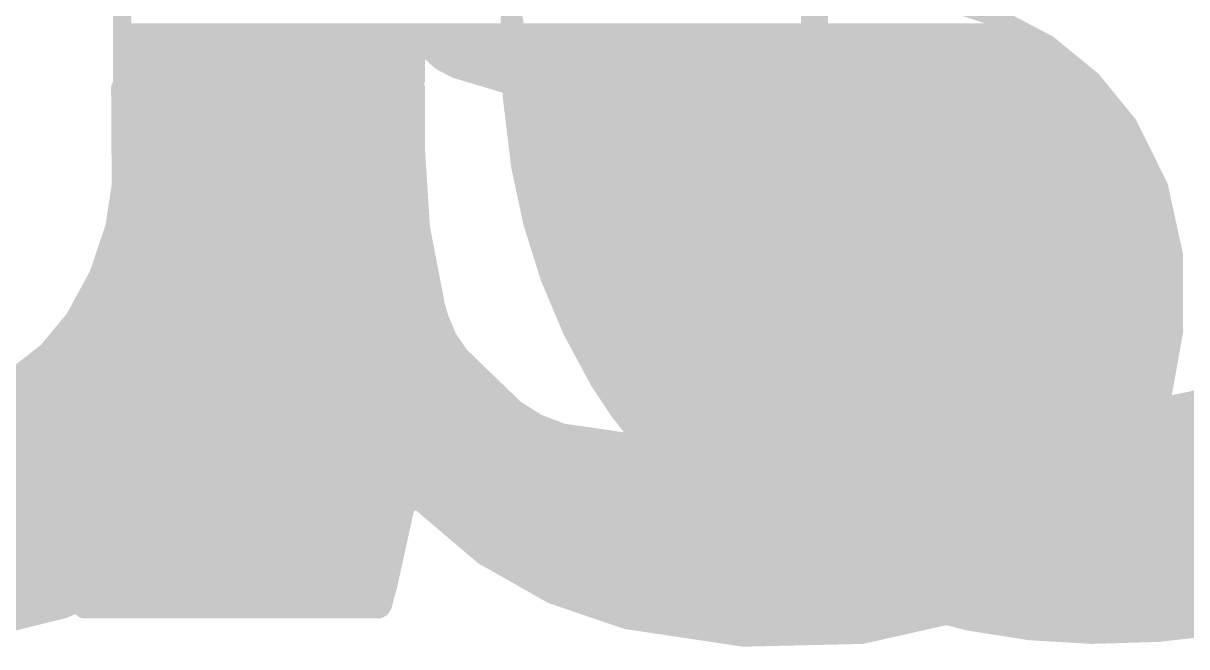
# Model space of a CAD drawing. Extents: x -19.1 to 53.5, y -15.6 to 59.8.
# Drawn here: x 30.955 to 32.566, y 53.354 to 54.216 of the extents above; entities that cross this region are included whole.
import ezdxf

# ---------------------------------------------------------------- set-up
doc = ezdxf.new("R2010")
doc.units = 0
doc.layers.add('21', color=41, linetype='CONTINUOUS')
doc.layers.add('22', color=40, linetype='CONTINUOUS')

msp = doc.modelspace()

# ---------------------------------------------------------------- linework, layer by layer
at = {"layer": '21'}
for points, const_width in [([(31.6459, 54.4017, 0.0851), (31.6433, 54.0182)], 0.0254), ([(32.0599, 54.3357, 0.0416), (32.0624, 54.0893)], 0.0254), ([(31.637, 54.2099, 1), (31.637, 54.1973)], 0.0127), ([(32.0439, 54.1973, 1), (32.0439, 54.2099)], 0.0127), ([(31.641, 54.1846, 1), (31.641, 54.1719)], 0.0127), ([(32.0432, 54.1719, 1), (32.0432, 54.1846)], 0.0127), ([(31.645, 54.1591, 1), (31.645, 54.1465)], 0.0127), ([(32.0425, 54.1465, 1), (32.0425, 54.1591)], 0.0127), ([(31.6489, 54.1337, 1), (31.6489, 54.1211)], 0.0127), ([(32.0484, 54.1385, 1), (32.0358, 54.1367)], 0.0127), ([(32.0358, 54.1378, 1), (32.0484, 54.1374)], 0.0127), ([(32.0435, 54.1211, 1), (32.0435, 54.1337)], 0.0127), ([(31.6529, 54.1084, 1), (31.6529, 54.0957)], 0.0127), ([(32.0471, 54.0957, 1), (32.0471, 54.1084)], 0.0127), ([(31.6569, 54.0829, 1), (31.6569, 54.0703)], 0.0127), ([(32.0506, 54.0703, 1), (32.0506, 54.0829)], 0.0127), ([(32.0624, 54.0893, 0.0995), (32.131, 53.8607)], 0.0254), ([(32.0687, 54.0899, 1), (32.0561, 54.0887)], 0.0127), ([(32.0561, 54.0887, 1), (32.0687, 54.0899)], 0.0127), ([(31.6609, 54.0575, 1), (31.6609, 54.0449)], 0.0127), ([(32.0542, 54.0449, 1), (32.0542, 54.0575)], 0.0127), ([(31.6649, 54.0322, 1), (31.6649, 54.0195)], 0.0127), ([(32.0578, 54.0195, 1), (32.0578, 54.0322)], 0.0127), ([(31.6433, 54.0182, 0.0949), (31.7525, 53.721)], 0.0254), ([(31.6496, 54.0192, 1), (31.637, 54.0172)], 0.0127), ([(31.637, 54.0172, 1), (31.6496, 54.0192)], 0.0127), ([(32.0659, 54.0126, 1), (32.0539, 54.0086)], 0.0127), ([(31.0917, 54.0067, 1), (31.0917, 53.9941)], 0.0127), ([(31.0921, 54.0093, 1), (31.0921, 53.9966)], 0.0127), ([(31.0984, 54.0019, 1), (31.0858, 54.0039)], 0.0127), ([(31.5049, 54.0029, 1), (31.4921, 54.0029)], 0.0127), ([(31.5048, 53.9975, 1), (31.4922, 53.9983)], 0.0127), ([(31.4985, 53.9966, 1), (31.4985, 54.0093)], 0.0127), ([(31.4985, 53.9941, 1), (31.4985, 54.0067)], 0.0127), ([(31.6689, 54.0067, 1), (31.6689, 53.9941)], 0.0127), ([(32.0536, 54.0097, 1), (32.0662, 54.0115)], 0.0127), ([(32.0632, 53.9941, 1), (32.0632, 54.0067)], 0.0127), ([(31.4921, 53.9979, 1), (31.5049, 53.9979)], 0.0127), ([(31.0878, 53.9813, 1), (31.0878, 53.9687)], 0.0127), ([(31.497, 53.9687, 1), (31.497, 53.9813)], 0.0127), ([(31.6729, 53.9813, 1), (31.6729, 53.9687)], 0.0127), ([(32.0715, 53.9687, 1), (32.0715, 53.9813)], 0.0127), ([(31.0839, 53.956, 1), (31.0839, 53.9433)], 0.0127), ([(31.5015, 53.9492, 1), (31.4891, 53.9517)], 0.0127), ([(31.4951, 53.9433, 1), (31.4951, 53.956)], 0.0127), ([(31.6768, 53.956, 1), (31.6768, 53.9433)], 0.0127), ([(32.0798, 53.9433, 1), (32.0798, 53.956)], 0.0127), ([(31.0876, 53.9322, 1), (31.0755, 53.9363)], 0.0127), ([(31.489, 53.9509, 1), (31.5016, 53.95)], 0.0127), ([(31.0782, 53.9306, 1), (31.0782, 53.9179)], 0.0127), ([(31.0753, 53.9352, 1), (31.0878, 53.9333)], 0.0127), ([(31.4899, 53.9179, 1), (31.4899, 53.9306)], 0.0127), ([(31.6808, 53.9306, 1), (31.6808, 53.9179)], 0.0127), ([(32.0881, 53.9179, 1), (32.0881, 53.9306)], 0.0127), ([(31.0696, 53.9051, 1), (31.0696, 53.8925)], 0.0127), ([(31.4796, 53.9052, 1), (31.492, 53.9026)], 0.0127), ([(31.4917, 53.9016, 1), (31.4799, 53.9062)], 0.0127), ([(31.4838, 53.8925, 1), (31.4838, 53.9051)], 0.0127), ([(31.6848, 53.9051, 1), (31.6848, 53.8925)], 0.0127), ([(32.0963, 53.8925, 1), (32.0963, 53.9051)], 0.0127), ([(32.1036, 53.8966, 1), (32.0924, 53.8908)], 0.0127), ([(32.092, 53.8917, 1), (32.104, 53.8957)], 0.0127), ([(31.0649, 53.8654, 1), (31.0537, 53.8714)], 0.0127), ([(31.061, 53.8798, 1), (31.061, 53.8671)], 0.0127), ([(31.4739, 53.8671, 1), (31.4739, 53.8798)], 0.0127), ([(31.6888, 53.8798, 1), (31.6888, 53.8671)], 0.0127), ([(32.1086, 53.8671, 1), (32.1086, 53.8798)], 0.0127), ([(31.0533, 53.8704, 1), (31.0653, 53.8664)], 0.0127), ([(31.6969, 53.859, 1), (31.6863, 53.8522)], 0.0127), ([(31.6853, 53.8546, 1), (31.6979, 53.8566)], 0.0127), ([(32.131, 53.8607, 0.1942), (32.319, 53.7032)], 0.0254), ([(32.1366, 53.8637, 1), (32.1254, 53.8577)], 0.0127), ([(32.1254, 53.8577, 1), (32.1366, 53.8637)], 0.0127), ([(31.0482, 53.8544, 1), (31.0482, 53.8417)], 0.0127), ([(31.464, 53.8417, 1), (31.464, 53.8544)], 0.0127), ([(31.6965, 53.8544, 1), (31.6965, 53.8417)], 0.0127), ([(32.1219, 53.8417, 1), (32.1219, 53.8544)], 0.0127), ([(31.0344, 53.8289, 1), (31.0344, 53.8163)], 0.0127), ([(31.4541, 53.8163, 1), (31.4541, 53.8289)], 0.0127), ([(31.7128, 53.8289, 1), (31.7128, 53.8163)], 0.0127), ([(32.1352, 53.8163, 1), (32.1352, 53.8289)], 0.0127), ([(31.0205, 53.8104, 1), (31.0317, 53.8044)], 0.0127), ([(31.031, 53.8033, 1), (31.0212, 53.8115)], 0.0127), ([(31.0176, 53.8036, 1), (31.0176, 53.7909)], 0.0127), ([(31.4442, 53.7909, 1), (31.4442, 53.8036)], 0.0127), ([(31.7291, 53.8036, 1), (31.7291, 53.7909)], 0.0127), ([(32.1572, 53.7924, 1), (32.1506, 53.7816)], 0.0127), ([(32.1486, 53.7909, 1), (32.1486, 53.8036)], 0.0127), ([(30.9966, 53.7782, 1), (30.9966, 53.7655)], 0.0127), ([(31.4343, 53.7655, 1), (31.4343, 53.7782)], 0.0127), ([(31.7455, 53.7782, 1), (31.7455, 53.7655)], 0.0127), ([(32.1483, 53.7841, 1), (32.1595, 53.7899)], 0.0127), ([(32.1787, 53.7655, 1), (32.1787, 53.7782)], 0.0127), ([(30.9837, 53.7663, 1), (30.9935, 53.7582)], 0.0127), ([(30.9925, 53.7572, 1), (30.9847, 53.7672)], 0.0127), ([(31.4257, 53.7671, 1), (31.4375, 53.7625)], 0.0127), ([(31.4369, 53.7613, 1), (31.4263, 53.7683)], 0.0127), ([(30.9683, 53.7527, 1), (30.9683, 53.7401)], 0.0127), ([(31.4196, 53.7401, 1), (31.4196, 53.7527)], 0.0127), ([(31.7618, 53.7527, 1), (31.7618, 53.7401)], 0.0127), ([(32.2202, 53.7401, 1), (32.2202, 53.7527)], 0.0127), ([(31.4031, 53.7147, 1), (31.4031, 53.7274)], 0.0127), ([(31.7525, 53.721, 0.0859), (31.8821, 53.5711)], 0.0254), ([(31.7579, 53.7243, 1), (31.7471, 53.7177)], 0.0127), ([(31.7781, 53.7274, 1), (31.7781, 53.7147)], 0.0127), ([(32.2617, 53.7147, 1), (32.2617, 53.7274)], 0.0127), ([(32.319, 53.7032, 0.1897), (32.6542, 53.7235)], 0.0254), ([(31.7471, 53.7177, 1), (31.7579, 53.7243)], 0.0127), ([(31.3865, 53.6893, 1), (31.3865, 53.702)], 0.0127), ([(31.7945, 53.702, 1), (31.7945, 53.6893)], 0.0127), ([(32.3032, 53.6893, 1), (32.3032, 53.702)], 0.0127), ([(32.321, 53.7092, 1), (32.317, 53.6972)], 0.0127), ([(32.317, 53.6972, 1), (32.321, 53.7092)], 0.0127), ([(32.3248, 53.6892, 1), (32.3232, 53.6766)], 0.0127), ([(32.3207, 53.6775, 1), (32.3273, 53.6883)], 0.0127), ([(31.37, 53.6639, 1), (31.37, 53.6765)], 0.0127), ([(31.8108, 53.6765, 1), (31.8108, 53.6639)], 0.0127), ([(32.424, 53.6639, 1), (32.424, 53.6765)], 0.0127), ([(32.5024, 53.666, 1), (32.5064, 53.654)], 0.0127), ([(32.5036, 53.6537, 1), (32.5052, 53.6663)], 0.0127), ([(32.5345, 53.6765, 1), (32.5345, 53.6639)], 0.0127), ([(31.3546, 53.6352, 1), (31.3456, 53.6442)], 0.0127), ([(31.3535, 53.6385, 1), (31.3535, 53.6512)], 0.0127), ([(31.8271, 53.6512, 1), (31.8271, 53.6385)], 0.0127), ([(31.3448, 53.6432, 1), (31.3554, 53.6362)], 0.0127), ([(31.3299, 53.6131, 1), (31.3299, 53.6258)], 0.0127), ([(31.8434, 53.6258, 1), (31.8434, 53.6131)], 0.0127), ([(31.3046, 53.5877, 1), (31.3046, 53.6003)], 0.0127), ([(31.855, 53.6121, 1), (31.8482, 53.6013)], 0.0127), ([(31.8463, 53.6033, 1), (31.8569, 53.6101)], 0.0127), ([(31.8719, 53.6003, 1), (31.8719, 53.5877)], 0.0127), ([(31.2794, 53.5623, 1), (31.2794, 53.575)], 0.0127), ([(31.8821, 53.5711, 0.1703), (32.4333, 53.3705)], 0.0254), ([(31.8861, 53.576, 1), (31.8781, 53.5662)], 0.0127), ([(31.8781, 53.5662, 1), (31.8861, 53.576)], 0.0127), ([(31.9126, 53.575, 1), (31.9126, 53.5623)], 0.0127), ([(31.2541, 53.5369, 1), (31.2541, 53.5496)], 0.0127), ([(31.9532, 53.5496, 1), (31.9532, 53.5369)], 0.0127), ([(31.2403, 53.5384, 1), (31.2493, 53.5294)], 0.0127), ([(31.2483, 53.5286, 1), (31.2413, 53.5392)], 0.0127), ([(31.2204, 53.5115, 1), (31.2204, 53.5241)], 0.0127), ([(31.9939, 53.5241, 1), (31.9939, 53.5115)], 0.0127), ([(31.1818, 53.4861, 1), (31.1818, 53.4988)], 0.0127), ([(32.0345, 53.4988, 1), (32.0345, 53.4861)], 0.0127), ([(31.1432, 53.4607, 1), (31.1432, 53.4734)], 0.0127), ([(32.0751, 53.4734, 1), (32.0751, 53.4607)], 0.0127), ([(31.1166, 53.4571, 1), (31.1236, 53.4465)], 0.0127), ([(31.1226, 53.4459, 1), (31.1176, 53.4577)], 0.0127), ([(31.0959, 53.4353, 1), (31.0959, 53.4479)], 0.0127), ([(32.1158, 53.4479, 1), (32.1158, 53.4353)], 0.0127), ([(31.0358, 53.4099, 1), (31.0358, 53.4226)], 0.0127), ([(32.137, 53.4352, 1), (32.1352, 53.4226)], 0.0127), ([(32.1327, 53.4235, 1), (32.1395, 53.4343)], 0.0127), ([(32.2298, 53.4226, 1), (32.2298, 53.4099)], 0.0127), ([(32.4333, 53.3705, 0.083), (32.7939, 53.4264)], 0.0254), ([(31.0083, 53.4115, 1), (31.0132, 53.3998)], 0.0127), ([(31.0123, 53.3995, 1), (31.0093, 53.4118)], 0.0127), ([(30.9501, 53.3845, 1), (30.9501, 53.3972)], 0.0127), ([(32.4173, 53.3972, 1), (32.4173, 53.3845)], 0.0127), ([(32.4352, 53.3946, 1), (32.4364, 53.382)], 0.0127), ([(32.4349, 53.382, 1), (32.4367, 53.3946)], 0.0127), ([(32.4606, 53.3845, 1), (32.4606, 53.3972)], 0.0127), ([(32.4334, 53.3768, 1), (32.4332, 53.3642)], 0.0127), ([(32.4332, 53.3642, 1), (32.4334, 53.3768)], 0.0127)]:
    msp.add_lwpolyline(points, format="xyb", dxfattribs=dict(at, const_width=const_width))
at = {"layer": '21', "const_width": 0.0254}
for points in [[(32.0472, 54.3255), (32.0421, 54.1376)], [(31.6916, 53.8556), (31.6306, 54.2442)], [(31.637, 54.2036), (32.0439, 54.2036)], [(31.641, 54.1782), (32.0432, 54.1782)], [(31.645, 54.1528), (32.0425, 54.1528)], [(31.6489, 54.1274), (32.0435, 54.1274)], [(32.0421, 54.1376), (32.0599, 54.0106)], [(31.6529, 54.102), (32.0471, 54.102)], [(31.6569, 54.0766), (32.0506, 54.0766)], [(31.6609, 54.0512), (32.0542, 54.0512)], [(31.6649, 54.0258), (32.0578, 54.0258)], [(32.0599, 54.0106), (32.098, 53.8937)], [(31.0815, 53.9342), (31.0921, 54.0029)], [(31.0917, 54.0004), (31.4985, 54.0004)], [(31.0921, 54.0029), (31.4985, 54.0029)], [(31.4985, 53.9979), (31.4953, 53.9505)], [(31.4985, 54.0029), (31.4985, 53.9979)], [(31.6689, 54.0004), (32.0632, 54.0004)], [(31.0878, 53.975), (31.497, 53.975)], [(31.6729, 53.975), (32.0715, 53.975)], [(31.0839, 53.9496), (31.4951, 53.9496)], [(31.4953, 53.9505), (31.4858, 53.9039)], [(31.6768, 53.9496), (32.0798, 53.9496)], [(31.0593, 53.8684), (31.0815, 53.9342)], [(31.0782, 53.9242), (31.4899, 53.9242)], [(31.6808, 53.9242), (32.0881, 53.9242)], [(31.0696, 53.8988), (31.4838, 53.8988)], [(31.4858, 53.9039), (31.4316, 53.7648)], [(31.6848, 53.8988), (32.0963, 53.8988)], [(32.098, 53.8937), (32.1539, 53.787)], [(31.0261, 53.8074), (31.0593, 53.8684)], [(31.061, 53.8734), (31.4739, 53.8734)], [(31.6888, 53.8734), (32.1086, 53.8734)], [(31.8516, 53.6067), (31.6916, 53.8556)], [(31.0482, 53.848), (31.464, 53.848)], [(31.6965, 53.848), (32.1219, 53.848)], [(31.0344, 53.8226), (31.4541, 53.8226)], [(31.7128, 53.8226), (32.1352, 53.8226)], [(30.9886, 53.7622), (31.0261, 53.8074)], [(31.0176, 53.7972), (31.4442, 53.7972)], [(31.7291, 53.7972), (32.1486, 53.7972)], [(32.1539, 53.787), (32.324, 53.6829)], [(30.9966, 53.7718), (31.4343, 53.7718)], [(31.7455, 53.7718), (32.1787, 53.7718)], [(30.9423, 53.7261), (30.9886, 53.7622)], [(31.4316, 53.7648), (31.3501, 53.6397)], [(30.9683, 53.7464), (31.4196, 53.7464)], [(31.7618, 53.7464), (32.2202, 53.7464)], [(30.9322, 53.721), (31.4031, 53.721)], [(31.7781, 53.721), (32.2617, 53.721)], [(32.5044, 53.66), (32.6847, 53.721)], [(30.8786, 53.6956), (31.3865, 53.6956)], [(31.7945, 53.6956), (32.3032, 53.6956)], [(32.324, 53.6829), (32.5044, 53.66)], [(30.0718, 53.6702), (31.37, 53.6702)], [(31.8108, 53.6702), (32.424, 53.6702)], [(32.5345, 53.6702), (33.1038, 53.6702)], [(30.0888, 53.6448), (31.3535, 53.6448)], [(31.3501, 53.6397), (31.2448, 53.5339)], [(31.8271, 53.6448), (33.0773, 53.6448)], [(30.1126, 53.6194), (31.3299, 53.6194)], [(31.8434, 53.6194), (33.0507, 53.6194)], [(30.1364, 53.594), (31.3046, 53.594)], [(32.1361, 53.4289), (31.8516, 53.6067)], [(31.8719, 53.594), (33.0242, 53.594)], [(30.1602, 53.5686), (31.2794, 53.5686)], [(31.9126, 53.5686), (32.9977, 53.5686)], [(30.1912, 53.5432), (31.2541, 53.5432)], [(31.9532, 53.5432), (32.9664, 53.5432)], [(31.2448, 53.5339), (31.1201, 53.4518)], [(30.2244, 53.5178), (31.2204, 53.5178)], [(31.9939, 53.5178), (32.9303, 53.5178)], [(30.2587, 53.4924), (31.1818, 53.4924)], [(32.0345, 53.4924), (32.8943, 53.4924)], [(30.3068, 53.467), (31.1432, 53.467)], [(32.0751, 53.467), (32.8429, 53.467)], [(31.1201, 53.4518), (31.0108, 53.4057)], [(30.3549, 53.4416), (31.0959, 53.4416)], [(32.1158, 53.4416), (32.7688, 53.4416)], [(30.4314, 53.4162), (31.0358, 53.4162)], [(32.4358, 53.3883), (32.1361, 53.4289)], [(32.2298, 53.4162), (32.6946, 53.4162)], [(31.0108, 53.4057), (30.8955, 53.3774)], [(32.6873, 53.4137), (32.4358, 53.3883)], [(30.5464, 53.3908), (30.9501, 53.3908)], [(32.4173, 53.3908), (32.4606, 53.3908)]]:
    msp.add_lwpolyline(points, dxfattribs=at)
at = {"layer": '22', "const_width": 0.0254}
for points in [[(31.0921, 54.1376), (31.0921, 54.6202)], [(32.1552, 54.2723), (32.3037, 54.2239)], [(32.3037, 54.2239), (32.3734, 54.1873)], [(31.0921, 54.2036), (32.3423, 54.2036)], [(31.5036, 54.1985), (31.4985, 54.1985)], [(31.4985, 54.1985), (31.4985, 54.1376)], [(31.5164, 54.1791), (31.5036, 54.1985)], [(32.3734, 54.1873), (32.4343, 54.1375)], [(31.0921, 54.1782), (31.4985, 54.1782)], [(31.5337, 54.1635), (31.5164, 54.1791)], [(31.5174, 54.1782), (32.3845, 54.1782)], [(31.5544, 54.1528), (31.5337, 54.1635)], [(31.0921, 54.1528), (31.4985, 54.1528)], [(31.6508, 54.124), (31.5544, 54.1528)], [(31.5544, 54.1528), (32.4156, 54.1528)], [(31.0921, 53.6931), (31.0896, 54.1274)], [(31.0896, 54.1274), (31.4985, 54.1274)], [(31.4985, 54.1376), (31.0921, 54.1376)], [(31.4985, 54.1274), (31.4985, 54.0436)], [(31.6396, 54.1274), (32.4426, 54.1274)], [(31.75, 54.1071), (31.6508, 54.124)], [(32.4343, 54.1375), (32.4841, 54.0766)], [(31.8948, 54.0918), (31.75, 54.1071)], [(31.0897, 54.102), (31.4985, 54.102)], [(31.7983, 54.102), (32.4633, 54.102)], [(31.9514, 54.081), (31.8948, 54.0918)], [(31.0899, 54.0766), (31.4985, 54.0766)], [(32.0053, 54.0605), (31.9514, 54.081)], [(31.9629, 54.0766), (32.4841, 54.0766)], [(32.4841, 54.0766), (32.527, 53.9904)], [(32.0548, 54.0309), (32.0053, 54.0605)], [(31.09, 54.0512), (31.4985, 54.0512)], [(31.4985, 54.0436), (31.5055, 53.9335)], [(32.0208, 54.0512), (32.4967, 54.0512)], [(31.0902, 54.0258), (31.4996, 54.0258)], [(32.0836, 54.0046), (32.0548, 54.0309)], [(32.0604, 54.0258), (32.5094, 54.0258)], [(31.0903, 54.0004), (31.5013, 54.0004)], [(32.1056, 53.9725), (32.0836, 54.0046)], [(32.0865, 54.0004), (32.522, 54.0004)], [(32.527, 53.9904), (32.5476, 53.8963)], [(31.0905, 53.975), (31.5029, 53.975)], [(32.1039, 53.975), (32.5304, 53.975)], [(32.1286, 53.9159), (32.1056, 53.9725)], [(31.0906, 53.9496), (31.5045, 53.9496)], [(32.1149, 53.9496), (32.5359, 53.9496)], [(31.5055, 53.9335), (31.5265, 53.8251)], [(31.0908, 53.9242), (31.5073, 53.9242)], [(32.1252, 53.9242), (32.5415, 53.9242)], [(32.1397, 53.8558), (32.1286, 53.9159)], [(31.0909, 53.8988), (31.5122, 53.8988)], [(32.1318, 53.8988), (32.547, 53.8988)], [(32.5476, 53.8963), (32.5479, 53.7902)], [(31.0911, 53.8734), (31.5172, 53.8734)], [(32.1365, 53.8734), (32.5477, 53.8734)], [(32.1386, 53.7947), (32.1397, 53.8558)], [(31.0912, 53.848), (31.5221, 53.848)], [(32.1396, 53.848), (32.5477, 53.848)], [(31.0914, 53.8226), (31.5272, 53.8226)], [(31.5265, 53.8251), (31.5316, 53.8074)], [(32.1391, 53.8226), (32.5478, 53.8226)], [(31.5316, 53.8074), (31.5431, 53.7806)], [(31.0915, 53.7972), (31.536, 53.7972)], [(32.1309, 53.7613), (32.1386, 53.7947)], [(32.1386, 53.7972), (32.5478, 53.7972)], [(32.5479, 53.7902), (32.529, 53.6857)], [(31.0917, 53.7718), (31.5491, 53.7718)], [(31.5431, 53.7806), (31.5595, 53.7566)], [(32.1333, 53.7718), (32.5445, 53.7718)], [(31.5595, 53.7566), (31.6357, 53.6829)], [(32.1163, 53.7304), (32.1309, 53.7613)], [(31.0918, 53.7464), (31.57, 53.7464)], [(32.1238, 53.7464), (32.54, 53.7464)], [(31.0919, 53.721), (31.5963, 53.721)], [(32.0954, 53.7032), (32.1163, 53.7304)], [(32.1091, 53.721), (32.5354, 53.721)], [(31.0818, 53.5576), (31.0921, 53.6931)], [(31.0921, 53.6956), (31.6226, 53.6956)], [(32.057, 53.6716), (32.0954, 53.7032)], [(32.0862, 53.6956), (32.5308, 53.6956)], [(31.6357, 53.6829), (31.667, 53.6631)], [(32.0121, 53.65), (32.057, 53.6716)], [(32.529, 53.6857), (32.4917, 53.5864)], [(31.0904, 53.6702), (31.6558, 53.6702)], [(31.667, 53.6631), (31.7017, 53.6499)], [(32.0541, 53.6702), (32.5232, 53.6702)], [(31.0884, 53.6448), (31.7373, 53.6448)], [(31.7017, 53.6499), (31.8084, 53.6346)], [(31.8084, 53.6346), (31.9634, 53.6397)], [(31.9634, 53.6397), (32.0121, 53.65)], [(31.9875, 53.6448), (32.5136, 53.6448)], [(31.0865, 53.6194), (32.5041, 53.6194)], [(31.0845, 53.594), (32.4946, 53.594)], [(32.4917, 53.5864), (32.4625, 53.5381)], [(31.0826, 53.5686), (32.4809, 53.5686)], [(31.0464, 53.4264), (31.0818, 53.5576)], [(31.0779, 53.5432), (31.4833, 53.5432)], [(31.4833, 53.5432), (31.4604, 53.4391)], [(31.4859, 53.5491), (31.4833, 53.5432)], [(31.4907, 53.5534), (31.4859, 53.5491)], [(31.4969, 53.5553), (31.4907, 53.5534)], [(31.5033, 53.5544), (31.4969, 53.5553)], [(31.5087, 53.5508), (31.5033, 53.5544)], [(31.592, 53.48), (31.5087, 53.5508)], [(31.5176, 53.5432), (32.4656, 53.5432)], [(32.4625, 53.5381), (32.4248, 53.4961)], [(31.071, 53.5178), (31.4777, 53.5178)], [(31.5475, 53.5178), (32.4443, 53.5178)], [(32.4248, 53.4961), (32.3799, 53.4619)], [(31.0642, 53.4924), (31.4721, 53.4924)], [(31.5774, 53.4924), (32.4199, 53.4924)], [(31.6871, 53.426), (31.592, 53.48)], [(31.0573, 53.467), (31.4665, 53.467)], [(31.6149, 53.467), (32.3866, 53.467)], [(32.3799, 53.4619), (32.253, 53.4013)], [(31.0505, 53.4416), (31.461, 53.4416)], [(31.4604, 53.4391), (31.4528, 53.4111)], [(31.6596, 53.4416), (32.3374, 53.4416)], [(31.0388, 53.406), (31.0464, 53.4264)], [(31.0426, 53.4162), (31.4542, 53.4162)], [(31.7906, 53.3908), (31.6871, 53.426)], [(31.7159, 53.4162), (32.2841, 53.4162)], [(31.4427, 53.406), (31.0388, 53.406)], [(31.4469, 53.4057), (31.4427, 53.406)], [(31.4506, 53.4075), (31.4469, 53.4057)], [(31.4528, 53.4111), (31.4506, 53.4075)], [(32.253, 53.4013), (32.1158, 53.3705)], [(31.9523, 53.3667), (31.7906, 53.3908)], [(31.7906, 53.3908), (32.2061, 53.3908)], [(32.1158, 53.3705), (31.9523, 53.3667)]]:
    msp.add_lwpolyline(points, dxfattribs=at)
at = {"layer": '22', "const_width": 0.0127}
for points in [[(32.3067, 54.2295, 1), (32.3007, 54.2183)], [(32.3017, 54.2179, 1), (32.3057, 54.2299)], [(31.0921, 54.2099, 1), (31.0921, 54.1973)], [(32.3423, 54.1973, 1), (32.3423, 54.2099)], [(31.5049, 54.1985, 1), (31.4921, 54.1985)], [(31.4985, 54.2049, 1), (31.4985, 54.1922)], [(31.5089, 54.202, 1), (31.4983, 54.195)], [(31.5036, 54.1922, 1), (31.5036, 54.2049)], [(32.3774, 54.1922, 1), (32.3693, 54.1824)], [(31.0921, 54.1846, 1), (31.0921, 54.1719)], [(31.4985, 54.1719, 1), (31.4985, 54.1846)], [(31.5207, 54.1838, 1), (31.5122, 54.1743)], [(31.5174, 54.1846, 1), (31.5174, 54.1719)], [(31.5111, 54.1756, 1), (31.5217, 54.1826)], [(32.3704, 54.1817, 1), (32.3763, 54.1929)], [(32.3845, 54.1719, 1), (32.3845, 54.1846)], [(31.5366, 54.1691, 1), (31.5308, 54.1579)], [(31.5295, 54.1588, 1), (31.538, 54.1682)], [(31.0921, 54.1591, 1), (31.0921, 54.1465)], [(31.4985, 54.1465, 1), (31.4985, 54.1591)], [(31.5562, 54.1589, 1), (31.5526, 54.1467)], [(31.5544, 54.1591, 1), (31.5544, 54.1465)], [(31.5515, 54.1472, 1), (31.5573, 54.1584)], [(32.4156, 54.1465, 1), (32.4156, 54.1591)], [(31.0959, 54.1274, 1), (31.0833, 54.1274)], [(31.0896, 54.1337, 1), (31.0896, 54.1211)], [(31.0921, 54.1439, 1), (31.0921, 54.1313)], [(31.0858, 54.1376, 1), (31.0985, 54.1376)], [(31.4921, 54.1376, 1), (31.5049, 54.1376)], [(31.5049, 54.1274, 1), (31.4921, 54.1274)], [(31.4985, 54.1313, 1), (31.4985, 54.1439)], [(31.4985, 54.1211, 1), (31.4985, 54.1337)], [(31.6396, 54.1337, 1), (31.6396, 54.1211)], [(31.6519, 54.1303, 1), (31.6498, 54.1178)], [(31.649, 54.118, 1), (31.6526, 54.1301)], [(32.4392, 54.1416, 1), (32.4294, 54.1335)], [(32.4303, 54.1326, 1), (32.4383, 54.1425)], [(32.4426, 54.1211, 1), (32.4426, 54.1337)], [(31.7507, 54.1134, 1), (31.7493, 54.1008)], [(31.7489, 54.1008, 1), (31.7511, 54.1134)], [(31.0897, 54.1084, 1), (31.0897, 54.0957)], [(31.4985, 54.0957, 1), (31.4985, 54.1084)], [(31.7983, 54.1084, 1), (31.7983, 54.0957)], [(31.896, 54.098, 1), (31.8936, 54.0856)], [(31.8941, 54.0855, 1), (31.8955, 54.0981)], [(32.4633, 54.0957, 1), (32.4633, 54.1084)], [(31.0899, 54.0829, 1), (31.0899, 54.0703)], [(31.4985, 54.0703, 1), (31.4985, 54.0829)], [(31.9537, 54.0869, 1), (31.9492, 54.075)], [(31.9502, 54.0747, 1), (31.9526, 54.0872)], [(31.9629, 54.0829, 1), (31.9629, 54.0703)], [(32.4898, 54.0794, 1), (32.4784, 54.0738)], [(32.4792, 54.0726, 1), (32.489, 54.0806)], [(32.4841, 54.0703, 1), (32.4841, 54.0829)], [(32.0086, 54.0659, 1), (32.002, 54.055)], [(32.003, 54.0545, 1), (32.0076, 54.0664)], [(31.09, 54.0575, 1), (31.09, 54.0449)], [(31.5048, 54.044, 1), (31.4922, 54.0432)], [(31.4985, 54.0449, 1), (31.4985, 54.0575)], [(32.0208, 54.0575, 1), (32.0208, 54.0449)], [(32.4967, 54.0449, 1), (32.4967, 54.0575)], [(31.0902, 54.0322, 1), (31.0902, 54.0195)], [(31.4921, 54.0436, 1), (31.5049, 54.0436)], [(31.4996, 54.0195, 1), (31.4996, 54.0322)], [(32.0591, 54.0356, 1), (32.0505, 54.0262)], [(32.0515, 54.0254, 1), (32.0581, 54.0364)], [(32.0604, 54.0322, 1), (32.0604, 54.0195)], [(32.5094, 54.0195, 1), (32.5094, 54.0322)], [(31.0903, 54.0067, 1), (31.0903, 53.9941)], [(31.5013, 53.9941, 1), (31.5013, 54.0067)], [(32.0888, 54.0082, 1), (32.0783, 54.001)], [(32.0793, 53.9999, 1), (32.0878, 54.0093)], [(32.0865, 54.0067, 1), (32.0865, 53.9941)], [(32.522, 53.9941, 1), (32.522, 54.0067)], [(32.5332, 53.9917, 1), (32.5208, 53.989)], [(32.5213, 53.9875, 1), (32.5327, 53.9932)], [(31.0905, 53.9813, 1), (31.0905, 53.9687)], [(31.5029, 53.9687, 1), (31.5029, 53.9813)], [(32.1039, 53.9813, 1), (32.1039, 53.9687)], [(32.1115, 53.9749, 1), (32.0997, 53.9701)], [(32.1004, 53.9689, 1), (32.1108, 53.9761)], [(32.5304, 53.9687, 1), (32.5304, 53.9813)], [(31.0906, 53.956, 1), (31.0906, 53.9433)], [(31.5045, 53.9433, 1), (31.5045, 53.956)], [(32.1149, 53.956, 1), (32.1149, 53.9433)], [(32.5359, 53.9433, 1), (32.5359, 53.956)], [(31.5118, 53.9347, 1), (31.4993, 53.9322)], [(31.0908, 53.9306, 1), (31.0908, 53.9179)], [(31.4992, 53.9331, 1), (31.5119, 53.9339)], [(31.5073, 53.9179, 1), (31.5073, 53.9306)], [(32.1252, 53.9306, 1), (32.1252, 53.9179)], [(32.1348, 53.917, 1), (32.1223, 53.9147)], [(32.5415, 53.9179, 1), (32.5415, 53.9306)], [(31.0909, 53.9051, 1), (31.0909, 53.8925)], [(31.5122, 53.8925, 1), (31.5122, 53.9051)], [(32.1227, 53.9135, 1), (32.1345, 53.9183)], [(32.1318, 53.9051, 1), (32.1318, 53.8925)], [(32.547, 53.8925, 1), (32.547, 53.9051)], [(32.5539, 53.8963, 1), (32.5413, 53.8963)], [(32.5414, 53.8949, 1), (32.5538, 53.8977)], [(31.0911, 53.8798, 1), (31.0911, 53.8671)], [(31.5172, 53.8671, 1), (31.5172, 53.8798)], [(32.1365, 53.8798, 1), (32.1365, 53.8671)], [(32.5477, 53.8671, 1), (32.5477, 53.8798)], [(32.1461, 53.8557, 1), (32.1334, 53.8559)], [(32.1335, 53.8546, 1), (32.146, 53.857)], [(31.0912, 53.8544, 1), (31.0912, 53.8417)], [(31.5221, 53.8417, 1), (31.5221, 53.8544)], [(32.1396, 53.8544, 1), (32.1396, 53.8417)], [(32.5477, 53.8417, 1), (32.5477, 53.8544)], [(31.0914, 53.8289, 1), (31.0914, 53.8163)], [(31.5326, 53.8269, 1), (31.5204, 53.8233)], [(31.5203, 53.8239, 1), (31.5327, 53.8263)], [(31.5272, 53.8163, 1), (31.5272, 53.8289)], [(32.1391, 53.8289, 1), (32.1391, 53.8163)], [(32.5478, 53.8163, 1), (32.5478, 53.8289)], [(31.5374, 53.8099, 1), (31.5258, 53.8049)], [(31.5255, 53.8056, 1), (31.5377, 53.8092)], [(31.0915, 53.8036, 1), (31.0915, 53.7909)], [(31.536, 53.7909, 1), (31.536, 53.8036)], [(32.1386, 53.8036, 1), (32.1386, 53.7909)], [(32.1323, 53.7948, 1), (32.1449, 53.7946)], [(32.1448, 53.7933, 1), (32.1324, 53.7961)], [(32.5541, 53.7891, 1), (32.5416, 53.7913)], [(32.5478, 53.7909, 1), (32.5478, 53.8036)], [(31.0917, 53.7782, 1), (31.0917, 53.7655)], [(31.5483, 53.7842, 1), (31.5378, 53.777)], [(31.5372, 53.7781, 1), (31.5489, 53.7831)], [(31.5491, 53.7655, 1), (31.5491, 53.7782)], [(32.1333, 53.7782, 1), (32.1333, 53.7655)], [(32.5415, 53.7902, 1), (32.5542, 53.7902)], [(32.5445, 53.7655, 1), (32.5445, 53.7782)], [(31.5639, 53.7612, 1), (31.5551, 53.752)], [(31.5543, 53.753, 1), (31.5647, 53.7602)], [(32.1247, 53.7628, 1), (32.1371, 53.7599)], [(32.1366, 53.7586, 1), (32.1252, 53.764)], [(31.0918, 53.7527, 1), (31.0918, 53.7401)], [(31.57, 53.7401, 1), (31.57, 53.7527)], [(32.1238, 53.7527, 1), (32.1238, 53.7401)], [(32.54, 53.7401, 1), (32.54, 53.7527)], [(31.0919, 53.7274, 1), (31.0919, 53.7147)], [(31.5963, 53.7147, 1), (31.5963, 53.7274)], [(32.1091, 53.7274, 1), (32.1091, 53.7147)], [(32.1105, 53.7331, 1), (32.122, 53.7276)], [(32.1213, 53.7265, 1), (32.1112, 53.7342)], [(32.5354, 53.7147, 1), (32.5354, 53.7274)], [(31.0921, 53.702, 1), (31.0921, 53.6893)], [(31.0984, 53.6926, 1), (31.0858, 53.6936)], [(31.6226, 53.6893, 1), (31.6226, 53.702)], [(32.0862, 53.702, 1), (32.0862, 53.6893)], [(32.0904, 53.7071, 1), (32.1004, 53.6993)], [(32.0994, 53.6983, 1), (32.0914, 53.7081)], [(32.5308, 53.6893, 1), (32.5308, 53.702)], [(31.0858, 53.6931, 1), (31.0984, 53.6931)], [(31.6391, 53.6883, 1), (31.6323, 53.6775)], [(31.6313, 53.6783, 1), (31.6401, 53.6875)], [(32.0597, 53.6659, 1), (32.0542, 53.6773)], [(32.5228, 53.6869, 1), (32.5353, 53.6846)], [(32.535, 53.6835, 1), (32.5231, 53.688)], [(31.0904, 53.6765, 1), (31.0904, 53.6639)], [(31.6558, 53.6639, 1), (31.6558, 53.6765)], [(31.6693, 53.669, 1), (31.6648, 53.6571)], [(31.6636, 53.6577, 1), (31.6704, 53.6684)], [(32.0541, 53.6765, 1), (32.0541, 53.6639)], [(32.0529, 53.6765, 1), (32.061, 53.6667)], [(32.5232, 53.6639, 1), (32.5232, 53.6765)], [(31.0884, 53.6512, 1), (31.0884, 53.6385)], [(31.7026, 53.6562, 1), (31.7008, 53.6436)], [(31.6994, 53.644, 1), (31.704, 53.6558)], [(31.7373, 53.6385, 1), (31.7373, 53.6512)], [(31.9621, 53.6459, 1), (31.9647, 53.6335)], [(31.9636, 53.6334, 1), (31.9632, 53.646)], [(31.9875, 53.6512, 1), (31.9875, 53.6385)], [(32.0093, 53.6557, 1), (32.0149, 53.6443)], [(32.0134, 53.6438, 1), (32.0108, 53.6562)], [(32.5136, 53.6385, 1), (32.5136, 53.6512)], [(31.8082, 53.6409, 1), (31.8086, 53.6283)], [(31.8075, 53.6283, 1), (31.8093, 53.6409)], [(31.0865, 53.6258, 1), (31.0865, 53.6131)], [(32.5041, 53.6131, 1), (32.5041, 53.6258)], [(31.0845, 53.6003, 1), (31.0845, 53.5877)], [(32.4946, 53.5877, 1), (32.4946, 53.6003)], [(32.4858, 53.5886, 1), (32.4976, 53.5842)], [(32.4971, 53.5831, 1), (32.4863, 53.5897)], [(31.0826, 53.575, 1), (31.0826, 53.5623)], [(32.4809, 53.5623, 1), (32.4809, 53.575)], [(31.0779, 53.5496, 1), (31.0779, 53.5369)], [(31.0754, 53.5581, 1), (31.0881, 53.5571)], [(31.0879, 53.556, 1), (31.0756, 53.5593)], [(31.4895, 53.5418, 1), (31.4771, 53.5446)], [(31.4816, 53.5539, 1), (31.4901, 53.5444)], [(31.4917, 53.5466, 1), (31.48, 53.5517)], [(31.4833, 53.5369, 1), (31.4833, 53.5496)], [(31.4889, 53.5595, 1), (31.4925, 53.5474)], [(31.4949, 53.5487, 1), (31.4865, 53.5582)], [(31.4978, 53.5616, 1), (31.496, 53.549)], [(31.4987, 53.5492, 1), (31.4951, 53.5614)], [(31.5068, 53.5597, 1), (31.4998, 53.5491)], [(31.5128, 53.5556, 1), (31.5046, 53.546)], [(31.5024, 53.5481, 1), (31.5042, 53.5606)], [(31.5052, 53.5455, 1), (31.5122, 53.5561)], [(31.5176, 53.5496, 1), (31.5176, 53.5369)], [(32.4656, 53.5369, 1), (32.4656, 53.5496)], [(31.4775, 53.5457, 1), (31.4891, 53.5407)], [(32.4571, 53.5414, 1), (32.4679, 53.5348)], [(32.4672, 53.5339, 1), (32.4578, 53.5423)], [(31.071, 53.5241, 1), (31.071, 53.5115)], [(31.4777, 53.5115, 1), (31.4777, 53.5241)], [(31.5475, 53.5241, 1), (31.5475, 53.5115)], [(32.4443, 53.5115, 1), (32.4443, 53.5241)], [(32.4286, 53.4911, 1), (32.4209, 53.5012)], [(31.0642, 53.4988, 1), (31.0642, 53.4861)], [(31.4721, 53.4861, 1), (31.4721, 53.4988)], [(31.5774, 53.4988, 1), (31.5774, 53.4861)], [(31.5951, 53.4855, 1), (31.5889, 53.4744)], [(31.5879, 53.4751, 1), (31.5961, 53.4848)], [(32.4201, 53.5004, 1), (32.4295, 53.4919)], [(32.4199, 53.4861, 1), (32.4199, 53.4988)], [(31.0573, 53.4734, 1), (31.0573, 53.4607)], [(31.4665, 53.4607, 1), (31.4665, 53.4734)], [(31.6149, 53.4734, 1), (31.6149, 53.4607)], [(32.3866, 53.4607, 1), (32.3866, 53.4734)], [(32.3761, 53.467, 1), (32.3837, 53.4568)], [(32.3826, 53.4562, 1), (32.3772, 53.4676)], [(31.0505, 53.4479, 1), (31.0505, 53.4353)], [(31.4542, 53.4405, 1), (31.4666, 53.4377)], [(31.4665, 53.4374, 1), (31.4543, 53.4408)], [(31.461, 53.4353, 1), (31.461, 53.4479)], [(31.6596, 53.4479, 1), (31.6596, 53.4353)], [(32.3374, 53.4353, 1), (32.3374, 53.4479)], [(31.0426, 53.4226, 1), (31.0426, 53.4099)], [(31.0403, 53.4281, 1), (31.0525, 53.4247)], [(31.0524, 53.4242, 1), (31.0404, 53.4286)], [(31.4542, 53.4099, 1), (31.4542, 53.4226)], [(31.6891, 53.432, 1), (31.685, 53.42)], [(31.6839, 53.4205, 1), (31.6902, 53.4315)], [(31.7159, 53.4226, 1), (31.7159, 53.4099)], [(32.2841, 53.4099, 1), (32.2841, 53.4226)], [(31.0388, 53.4124, 1), (31.0388, 53.3997)], [(31.0328, 53.4082, 1), (31.0448, 53.4038)], [(31.4432, 53.4123, 1), (31.4422, 53.3997)], [(31.444, 53.4113, 1), (31.4497, 53.4)], [(31.4427, 53.3997, 1), (31.4427, 53.4124)], [(31.4452, 53.4109, 1), (31.456, 53.4042)], [(31.4463, 53.3993, 1), (31.4474, 53.412)], [(31.4467, 53.4128, 1), (31.4589, 53.4094)], [(31.4582, 53.4078, 1), (31.4474, 53.4144)], [(31.4535, 53.4019, 1), (31.4477, 53.4132)], [(32.2503, 53.4071, 1), (32.2557, 53.3956)], [(32.2544, 53.3951, 1), (32.2516, 53.4075)], [(31.7915, 53.3971, 1), (31.7897, 53.3845)], [(31.7906, 53.3972, 1), (31.7906, 53.3845)], [(31.7886, 53.3848, 1), (31.7926, 53.3968)], [(32.2061, 53.3845, 1), (32.2061, 53.3972)], [(31.9522, 53.373, 1), (31.9525, 53.3603)], [(31.9514, 53.3604, 1), (31.9533, 53.373)], [(32.1144, 53.3767, 1), (32.1172, 53.3643)], [(32.1159, 53.3642, 1), (32.1157, 53.3768)]]:
    msp.add_lwpolyline(points, format="xyb", dxfattribs=at)

doc.saveas('drawing.dxf')
